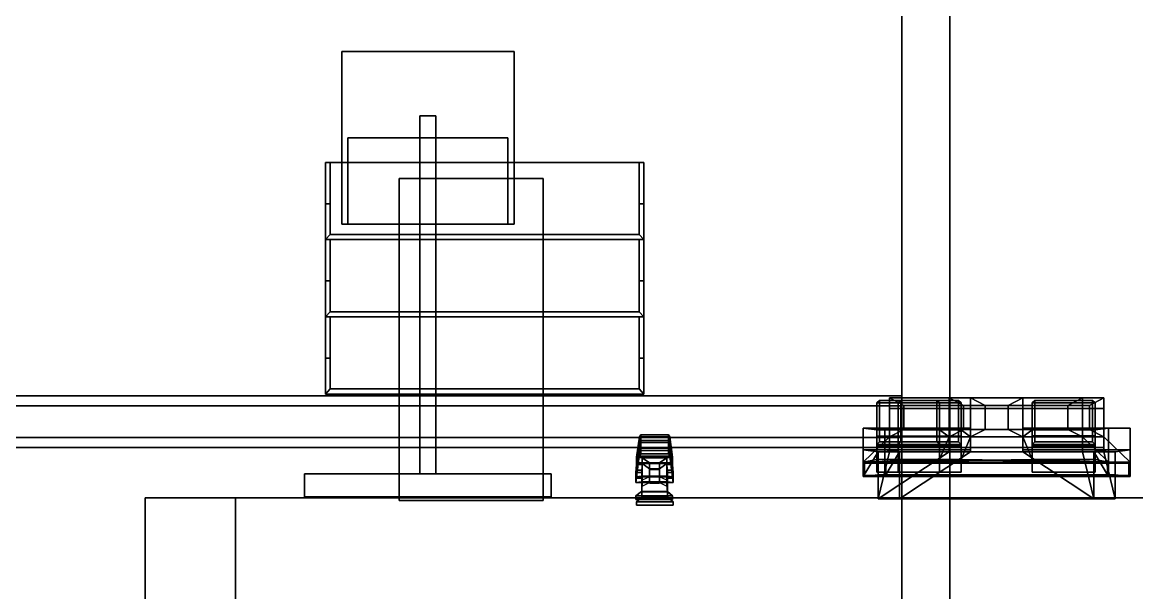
# Model space of a CAD drawing. Extents: x -252 to 252, y 0 to 101.
# Drawn here: x 132.99 to 171.6, y 34.5 to 54.25 of the extents above; entities that cross this region are included whole.
import ezdxf

# ---------------------------------------------------------------- set-up
doc = ezdxf.new("R2010")
doc.units = 0

msp = doc.modelspace()

# ---------------------------------------------------------------- linework, layer by layer
for points in [[(165.122574, 101.057129, 197.929321), (163.461472, 99.309204, 197.92926), (163.461472, -0.000244, 197.92926), (165.122574, -0.000244, 197.929321)], [(163.461472, 99.309204, 218.726791), (165.122574, 101.057129, 218.7267), (165.122574, -0.000244, 218.7267), (163.461472, -0.000244, 218.726791)], [(165.122574, 101.057129, 218.7267), (165.122574, 101.057129, 197.929321), (165.122574, -0.000244, 197.929321), (165.122574, -0.000244, 218.7267)], [(163.461472, -0.000244, 218.726791), (163.461472, -0.000244, 197.92926), (163.461472, 99.309204, 197.92926), (163.461472, 99.309204, 218.726791)], [(144.054718, 53.239479, -6.106033), (150.032074, 53.239479, -6.106033), (150.032074, 47.26207, -6.106033), (144.054718, 47.26207, -6.106033)], [(144.054718, 53.239479, -12.083817), (150.032074, 53.239479, -12.083817), (150.032074, 53.239479, -6.106033), (144.054718, 53.239479, -6.106033)], [(144.054718, 47.26207, -12.083817), (150.032074, 47.26207, -12.083817), (150.032074, 53.239479, -12.083817), (144.054718, 53.239479, -12.083817)], [(144.054718, 53.239479, -12.083817), (144.054718, 53.239479, -6.106033), (144.054718, 47.26207, -6.106033), (144.054718, 47.26207, -12.083817)], [(150.032074, 53.239479, 81.923721), (144.054718, 53.239479, 81.923721), (144.054718, 47.26207, 81.923721), (150.032074, 47.26207, 81.923721)], [(150.032074, 53.239479, 87.901505), (144.054718, 53.239479, 87.901505), (144.054718, 53.239479, 81.923721), (150.032074, 53.239479, 81.923721)], [(150.032074, 47.26207, 87.901505), (144.054718, 47.26207, 87.901505), (144.054718, 53.239479, 87.901505), (150.032074, 53.239479, 87.901505)], [(144.054718, 53.239479, 81.923721), (144.054718, 53.239479, 87.901505), (144.054718, 47.26207, 87.901505), (144.054718, 47.26207, 81.923721)], [(150.032074, 53.239479, -6.106033), (150.032074, 53.239479, -12.083817), (150.032074, 47.26207, -12.083817), (150.032074, 47.26207, -6.106033)], [(150.032074, 53.239479, 87.901505), (150.032074, 53.239479, 81.923721), (150.032074, 47.26207, 81.923721), (150.032074, 47.26207, 87.901505)], [(146.766846, 51.012882, -8.818253), (147.319946, 51.012882, -8.818253), (147.319946, 38.617825, -8.818253), (146.766846, 38.617825, -8.818253)], [(147.319946, 51.012882, -9.371597), (146.766846, 51.012882, -9.371597), (146.766846, 38.617825, -9.371597), (147.319946, 38.617825, -9.371597)], [(146.766846, 51.012882, -9.371597), (146.766846, 51.012882, -8.818253), (146.766846, 38.617825, -8.818253), (146.766846, 38.617825, -9.371597)], [(147.319946, 51.012882, 84.635941), (146.766846, 51.012882, 84.635941), (146.766846, 38.617825, 84.635941), (147.319946, 38.617825, 84.635941)], [(146.766846, 51.012882, 84.635941), (146.766846, 51.012882, 85.189285), (146.766846, 38.617825, 85.189285), (146.766846, 38.617825, 84.635941)], [(146.766846, 51.012882, 85.189285), (147.319946, 51.012882, 85.189285), (147.319946, 38.617825, 85.189285), (146.766846, 38.617825, 85.189285)], [(147.319946, 51.012882, -8.818253), (147.319946, 51.012882, -9.371597), (147.319946, 38.617825, -9.371597), (147.319946, 38.617825, -8.818253)], [(147.319946, 51.012882, 85.189285), (147.319946, 51.012882, 84.635941), (147.319946, 38.617825, 84.635941), (147.319946, 38.617825, 85.189285)], [(144.271805, 50.247696, -6.323257), (149.814987, 50.247696, -6.323257), (149.814987, 50.247696, -11.866592), (144.271805, 50.247696, -11.866592)], [(144.271805, 50.247696, -11.866592), (149.814987, 50.247696, -11.866592), (149.814987, 47.26207, -11.866592), (144.271805, 47.26207, -11.866592)], [(149.814987, 50.247696, -6.323257), (144.271805, 50.247696, -6.323257), (144.271805, 47.26207, -6.323257), (149.814987, 47.26207, -6.323257)], [(144.271805, 50.247696, -6.323257), (144.271805, 50.247696, -11.866592), (144.271805, 47.26207, -11.866592), (144.271805, 47.26207, -6.323257)], [(149.814987, 50.247696, 82.140945), (144.271805, 50.247696, 82.140945), (144.271805, 50.247696, 87.68428), (149.814987, 50.247696, 87.68428)], [(149.814987, 50.247696, 87.68428), (144.271805, 50.247696, 87.68428), (144.271805, 47.26207, 87.68428), (149.814987, 47.26207, 87.68428)], [(144.271805, 50.247696, 87.68428), (144.271805, 50.247696, 82.140945), (144.271805, 47.26207, 82.140945), (144.271805, 47.26207, 87.68428)], [(144.271805, 50.247696, 82.140945), (149.814987, 50.247696, 82.140945), (149.814987, 47.26207, 82.140945), (144.271805, 47.26207, 82.140945)], [(149.814987, 50.247696, -11.866592), (149.814987, 50.247696, -6.323257), (149.814987, 47.26207, -6.323257), (149.814987, 47.26207, -11.866592)], [(149.814987, 50.247696, 82.140945), (149.814987, 50.247696, 87.68428), (149.814987, 47.26207, 87.68428), (149.814987, 47.26207, 82.140945)], [(143.490936, 49.398834, 214.982864), (154.525192, 49.398834, 214.982864), (154.525192, 46.725288, 214.982864), (143.490936, 46.725288, 214.982864)], [(143.490936, 49.398834, 214.982864), (143.490936, 49.398834, 205.338684), (143.658539, 49.398834, 205.338684), (143.658539, 49.398834, 214.810745)], [(143.658539, 49.398834, 214.810745), (154.35759, 49.398834, 214.810745), (154.525192, 49.398834, 214.982864), (143.490936, 49.398834, 214.982864)], [(143.490936, 47.968433, 203.894348), (143.658539, 47.968433, 203.894348), (143.658539, 49.398834, 205.338684), (143.490936, 49.398834, 205.338684)], [(143.490936, 46.725288, 203.894348), (143.490936, 47.968433, 203.894348), (143.490936, 49.398834, 205.338684)], [(143.490936, 49.398834, 205.338684), (143.490936, 49.398834, 214.982864), (143.490936, 46.725288, 214.982864), (143.490936, 46.725288, 203.894348)], [(143.658539, 46.904957, 214.810745), (154.35759, 46.904957, 214.810745), (154.35759, 49.398834, 214.810745), (143.658539, 49.398834, 214.810745)], [(143.658539, 46.904957, 203.894348), (143.658539, 49.398834, 205.338684), (143.658539, 47.968433, 203.894348)], [(143.658539, 46.904957, 214.810745), (143.658539, 49.398834, 214.810745), (143.658539, 49.398834, 205.338684), (143.658539, 46.904957, 203.894348)], [(154.525192, 49.398834, 205.338684), (154.35759, 49.398834, 205.338684), (154.35759, 47.968433, 203.894348), (154.525192, 47.968433, 203.894348)], [(154.35759, 49.398834, 214.810745), (154.35759, 49.398834, 205.338684), (154.525192, 49.398834, 205.338684), (154.525192, 49.398834, 214.982864)], [(154.35759, 46.904957, 203.894348), (154.35759, 47.968433, 203.894348), (154.35759, 49.398834, 205.338684)], [(154.35759, 49.398834, 205.338684), (154.35759, 49.398834, 214.810745), (154.35759, 46.904957, 214.810745), (154.35759, 46.904957, 203.894348)], [(154.525192, 46.725288, 203.894348), (154.525192, 49.398834, 205.338684), (154.525192, 47.968433, 203.894348)], [(154.525192, 46.725288, 214.982864), (154.525192, 49.398834, 214.982864), (154.525192, 49.398834, 205.338684), (154.525192, 46.725288, 203.894348)], [(151.028854, 48.846569, 67.485947), (146.045776, 48.846569, 67.485947), (146.045776, 37.690731, 67.485947), (151.028854, 37.690731, 67.485947)], [(146.045776, 37.690731, 67.485947), (146.045776, 48.846569, 67.485947), (146.045776, 48.846569, 76.566727), (146.045776, 37.690731, 76.566727)], [(146.045776, 48.846569, 67.485947), (151.028854, 48.846569, 67.485947), (151.02887, 48.846569, 76.566727), (146.045776, 48.846569, 76.566727)], [(146.045776, 48.846569, 76.566727), (151.02887, 48.846569, 76.566727), (151.02887, 37.690731, 76.566727), (146.045776, 37.690731, 76.566727)], [(151.028854, 48.846569, 67.485947), (151.028854, 37.690731, 67.485947), (151.02887, 37.690731, 76.566727), (151.02887, 48.846569, 76.566727)], [(143.658539, 47.968433, 203.894348), (143.490936, 47.968433, 203.894348), (143.490936, 46.725288, 203.894348), (143.658539, 46.904957, 203.894348)], [(154.35759, 47.968433, 203.894348), (154.35759, 46.904957, 203.894348), (154.525192, 46.725288, 203.894348), (154.525192, 47.968433, 203.894348)], [(144.271805, 47.26207, -11.866592), (149.814987, 47.26207, -11.866592), (150.032074, 47.26207, -12.083817), (144.054718, 47.26207, -12.083817)], [(149.814987, 47.26207, -6.323257), (144.271805, 47.26207, -6.323257), (144.054718, 47.26207, -6.106033), (150.032074, 47.26207, -6.106033)], [(144.271805, 47.26207, -6.323257), (144.271805, 47.26207, -11.866592), (144.054718, 47.26207, -12.083817), (144.054718, 47.26207, -6.106033)], [(149.814987, 47.26207, 87.68428), (144.271805, 47.26207, 87.68428), (144.054718, 47.26207, 87.901505), (150.032074, 47.26207, 87.901505)], [(144.271805, 47.26207, 87.68428), (144.271805, 47.26207, 82.140945), (144.054718, 47.26207, 81.923721), (144.054718, 47.26207, 87.901505)], [(144.271805, 47.26207, 82.140945), (149.814987, 47.26207, 82.140945), (150.032074, 47.26207, 81.923721), (144.054718, 47.26207, 81.923721)], [(149.814987, 47.26207, -11.866592), (149.814987, 47.26207, -6.323257), (150.032074, 47.26207, -6.106033), (150.032074, 47.26207, -12.083817)], [(149.814987, 47.26207, 82.140945), (149.814987, 47.26207, 87.68428), (150.032074, 47.26207, 87.901505), (150.032074, 47.26207, 81.923721)], [(154.35759, 46.904957, 203.894348), (143.658539, 46.904957, 203.894348), (143.490936, 46.725288, 203.894348), (154.525192, 46.725288, 203.894348)], [(143.490936, 46.725288, 214.982864), (154.525192, 46.725288, 214.982864), (154.525192, 44.051735, 214.982864), (143.490936, 44.051735, 214.982864)], [(143.490936, 45.294884, 203.894348), (143.658539, 45.294884, 203.894348), (143.658539, 46.725288, 205.338684), (143.490936, 46.725288, 205.338684)], [(143.490936, 44.051735, 203.894348), (143.490936, 45.294884, 203.894348), (143.490936, 46.725288, 205.338684)], [(143.490936, 46.725288, 205.338684), (143.490936, 46.725288, 214.982864), (143.490936, 44.051735, 214.982864), (143.490936, 44.051735, 203.894348)], [(154.35759, 46.904957, 214.810745), (143.658539, 46.904957, 214.810745), (143.658539, 46.904957, 203.894348), (154.35759, 46.904957, 203.894348)], [(143.658539, 44.231407, 214.810745), (154.35759, 44.231407, 214.810745), (154.35759, 46.725288, 214.810745), (143.658539, 46.725288, 214.810745)], [(143.658539, 44.231407, 203.894348), (143.658539, 46.725288, 205.338684), (143.658539, 45.294884, 203.894348)], [(143.658539, 44.231407, 214.810745), (143.658539, 46.725288, 214.810745), (143.658539, 46.725288, 205.338684), (143.658539, 44.231407, 203.894348)], [(154.525192, 46.725288, 205.338684), (154.35759, 46.725288, 205.338684), (154.35759, 45.294884, 203.894348), (154.525192, 45.294884, 203.894348)], [(154.35759, 44.231407, 203.894348), (154.35759, 45.294884, 203.894348), (154.35759, 46.725288, 205.338684)], [(154.35759, 46.725288, 205.338684), (154.35759, 46.725288, 214.810745), (154.35759, 44.231407, 214.810745), (154.35759, 44.231407, 203.894348)], [(154.525192, 44.051735, 203.894348), (154.525192, 46.725288, 205.338684), (154.525192, 45.294884, 203.894348)], [(154.525192, 44.051735, 214.982864), (154.525192, 46.725288, 214.982864), (154.525192, 46.725288, 205.338684), (154.525192, 44.051735, 203.894348)], [(143.658539, 45.294884, 203.894348), (143.490936, 45.294884, 203.894348), (143.490936, 44.051735, 203.894348), (143.658539, 44.231407, 203.894348)], [(154.35759, 45.294884, 203.894348), (154.35759, 44.231407, 203.894348), (154.525192, 44.051735, 203.894348), (154.525192, 45.294884, 203.894348)], [(154.35759, 44.231407, 203.894348), (143.658539, 44.231407, 203.894348), (143.490936, 44.051735, 203.894348), (154.525192, 44.051735, 203.894348)], [(143.490936, 44.051735, 214.982864), (154.525192, 44.051735, 214.982864), (154.525192, 41.378185, 214.982864), (143.490936, 41.378185, 214.982864)], [(143.490936, 42.62133, 203.894348), (143.658539, 42.62133, 203.894348), (143.658539, 44.051735, 205.338684), (143.490936, 44.051735, 205.338684)], [(143.490936, 41.378185, 203.894348), (143.490936, 42.62133, 203.894348), (143.490936, 44.051735, 205.338684)], [(143.490936, 44.051735, 205.338684), (143.490936, 44.051735, 214.982864), (143.490936, 41.378185, 214.982864), (143.490936, 41.378185, 203.894348)], [(154.35759, 44.231407, 214.810745), (143.658539, 44.231407, 214.810745), (143.658539, 44.231407, 203.894348), (154.35759, 44.231407, 203.894348)], [(143.658539, 41.557858, 214.810745), (154.35759, 41.557858, 214.810745), (154.35759, 44.051735, 214.810745), (143.658539, 44.051735, 214.810745)], [(143.658539, 41.557858, 203.894348), (143.658539, 44.051735, 205.338684), (143.658539, 42.62133, 203.894348)], [(143.658539, 41.557858, 214.810745), (143.658539, 44.051735, 214.810745), (143.658539, 44.051735, 205.338684), (143.658539, 41.557858, 203.894348)], [(154.525192, 44.051735, 205.338684), (154.35759, 44.051735, 205.338684), (154.35759, 42.62133, 203.894348), (154.525192, 42.62133, 203.894348)], [(154.35759, 41.557858, 203.894348), (154.35759, 42.62133, 203.894348), (154.35759, 44.051735, 205.338684)], [(154.35759, 44.051735, 205.338684), (154.35759, 44.051735, 214.810745), (154.35759, 41.557858, 214.810745), (154.35759, 41.557858, 203.894348)], [(154.525192, 41.378185, 203.894348), (154.525192, 44.051735, 205.338684), (154.525192, 42.62133, 203.894348)], [(154.525192, 41.378185, 214.982864), (154.525192, 44.051735, 214.982864), (154.525192, 44.051735, 205.338684), (154.525192, 41.378185, 203.894348)], [(143.658539, 42.62133, 203.894348), (143.490936, 42.62133, 203.894348), (143.490936, 41.378185, 203.894348), (143.658539, 41.557858, 203.894348)], [(154.35759, 42.62133, 203.894348), (154.35759, 41.557858, 203.894348), (154.525192, 41.378185, 203.894348), (154.525192, 42.62133, 203.894348)], [(96.043617, 41.317383, 200.198975), (96.043602, 40.969849, 199.696564), (163.461472, 40.969849, 199.696655), (163.461472, 41.317383, 200.198944)], [(96.043617, 41.317383, 217.815475), (96.043617, 41.317383, 200.198975), (163.461472, 41.317383, 200.198944), (163.461472, 41.317383, 217.815399)], [(96.043617, 41.317383, 217.815475), (163.461472, 41.317383, 217.815399), (163.461472, 39.528076, 217.815399), (96.043617, 39.528076, 217.815475)], [(154.35759, 41.557858, 203.894348), (143.658539, 41.557858, 203.894348), (143.490936, 41.378185, 203.894348), (154.525192, 41.378185, 203.894348)], [(154.35759, 41.557858, 214.810745), (143.658539, 41.557858, 214.810745), (143.658539, 41.557858, 203.894348), (154.35759, 41.557858, 203.894348)], [(163.461472, 39.87561, 199.696655), (163.461472, 40.969849, 199.696655), (96.043602, 40.969849, 199.696564), (96.043602, 39.87561, 199.696564)], [(164.676697, 41.157482, 81.824051), (162.680542, 41.157482, 81.824051), (162.591385, 41.077869, 81.72625), (164.765869, 41.077869, 81.726257)], [(162.680542, 41.157482, 81.824051), (162.680542, 39.727852, 90.418663), (162.591385, 39.630058, 90.487518), (162.591385, 41.077869, 81.72625)], [(164.765869, 41.077869, 81.726257), (162.591385, 41.077869, 81.72625), (162.591385, 39.931793, 81.583908), (164.765869, 39.931793, 81.583916)], [(162.591385, 41.077869, 81.72625), (162.591385, 39.630058, 90.487518), (162.591385, 39.01939, 90.487518), (162.591385, 39.931793, 81.583908)], [(164.676697, 41.157482, 81.824051), (164.676697, 39.727852, 90.418663), (162.680542, 39.727852, 90.418663), (162.680542, 41.157482, 81.824051)], [(163.027237, 39.531193, -14.990067), (163.027237, 39.897346, -15.173553), (163.027237, 41.246307, -12.902435), (163.027237, 40.875458, -12.69278)], [(163.532928, 40.988064, -13.337212), (167.145279, 40.988064, -13.337212), (167.65097, 41.246307, -12.902435), (163.027237, 41.246307, -12.902435)], [(163.027237, 41.246307, -12.902435), (167.65097, 41.246307, -12.902435), (167.65097, 40.875458, -12.69278), (163.027237, 40.875458, -12.69278)], [(163.532928, 40.15559, -14.738762), (163.532928, 40.988064, -13.337212), (163.027237, 41.246307, -12.902435), (163.027237, 39.897346, -15.173553)], [(165.420059, 41.157482, -199.98082), (163.423904, 41.157482, -199.98082), (163.334747, 41.077869, -200.078629), (165.509232, 41.077869, -200.078629)], [(163.423904, 41.157482, -199.98082), (163.423904, 39.727852, -191.386215), (163.334747, 39.630058, -191.317368), (163.334747, 41.077869, -200.078629)], [(165.509232, 41.077869, -200.078629), (163.334747, 41.077869, -200.078629), (163.334747, 39.931793, -200.220963), (165.509232, 39.931793, -200.220963)], [(163.334747, 41.077869, -200.078629), (163.334747, 39.630058, -191.317368), (163.334747, 39.01939, -191.317368), (163.334747, 39.931793, -200.220963)], [(165.420059, 41.157482, -199.98082), (165.420059, 39.727852, -191.386215), (163.423904, 39.727852, -191.386215), (163.423904, 41.157482, -199.98082)], [(163.532928, 40.15559, -14.738762), (167.145279, 40.15559, -14.738762), (167.145279, 40.988064, -13.337212), (163.532928, 40.988064, -13.337212)], [(164.676697, 39.727852, 90.418663), (164.676697, 41.157482, 81.824051), (164.765869, 41.077869, 81.726257), (164.765869, 39.630058, 90.487526)], [(164.765869, 39.630058, 90.487526), (164.765869, 41.077869, 81.726257), (164.765869, 39.931793, 81.583916), (164.765869, 39.01939, 90.487526)], [(165.094955, 41.246307, 81.434235), (165.094955, 39.897346, 83.705353), (165.094955, 39.531193, 83.521866), (165.094955, 40.875458, 81.224579)], [(169.212997, 40.988064, 81.869011), (165.600647, 40.988064, 81.869011), (165.094955, 41.246307, 81.434235), (169.718689, 41.246307, 81.434235)], [(169.718689, 41.246307, 81.434235), (165.094955, 41.246307, 81.434235), (165.094955, 40.875458, 81.224579), (169.718689, 40.875458, 81.224579)], [(165.600647, 40.988064, 81.869011), (165.600647, 40.15559, 83.270561), (165.094955, 39.897346, 83.705353), (165.094955, 41.246307, 81.434235)], [(165.420059, 39.727852, -191.386215), (165.420059, 41.157482, -199.98082), (165.509232, 41.077869, -200.078629), (165.509232, 39.630058, -191.317337)], [(165.509232, 39.630058, -191.317337), (165.509232, 41.077869, -200.078629), (165.509232, 39.931793, -200.220963), (165.509232, 39.01939, -191.317337)], [(169.212982, 40.15559, 83.270561), (165.600647, 40.15559, 83.270561), (165.600647, 40.988064, 81.869011), (169.212997, 40.988064, 81.869011)], [(165.838318, 41.246307, -200.370651), (165.838318, 39.897346, -198.099533), (165.838318, 39.531193, -198.283005), (165.838318, 40.875458, -200.580307)], [(169.95636, 40.988064, -199.935867), (166.344009, 40.988064, -199.935867), (165.838318, 41.246307, -200.370651), (170.462051, 41.246307, -200.370651)], [(170.462051, 41.246307, -200.370651), (165.838318, 41.246307, -200.370651), (165.838318, 40.875458, -200.580307), (170.462051, 40.875458, -200.580307)], [(166.344009, 40.988064, -199.935867), (166.344009, 40.15559, -198.534317), (165.838318, 39.897346, -198.099533), (165.838318, 41.246307, -200.370651)], [(169.956345, 40.15559, -198.534317), (166.344009, 40.15559, -198.534317), (166.344009, 40.988064, -199.935867), (169.95636, 40.988064, -199.935867)], [(167.145279, 40.988064, -13.337212), (167.145279, 40.15559, -14.738762), (167.65097, 39.897346, -15.173553), (167.65097, 41.246307, -12.902435)], [(167.65097, 41.246307, -12.902435), (167.65097, 39.897346, -15.173553), (167.65097, 39.531193, -14.990067), (167.65097, 40.875458, -12.69278)], [(168.069229, 41.157482, -13.292252), (170.065369, 41.157482, -13.292252), (170.154541, 41.077869, -13.19445), (167.980057, 41.077869, -13.194458)], [(168.069229, 39.727852, -21.886864), (168.069229, 41.157482, -13.292252), (167.980057, 41.077869, -13.194458), (167.980057, 39.630058, -21.955727)], [(167.980057, 39.630058, -21.955727), (167.980057, 41.077869, -13.194458), (167.980057, 39.931793, -13.052116), (167.980057, 39.01939, -21.955727)], [(167.980057, 41.077869, -13.194458), (170.154541, 41.077869, -13.19445), (170.154541, 39.931793, -13.052109), (167.980057, 39.931793, -13.052116)], [(168.069229, 41.157482, -13.292252), (168.069229, 39.727852, -21.886864), (170.065384, 39.727852, -21.886864), (170.065369, 41.157482, -13.292252)], [(169.212982, 40.15559, 83.270561), (169.212997, 40.988064, 81.869011), (169.718689, 41.246307, 81.434235), (169.718689, 39.897346, 83.705353)], [(169.718689, 39.531193, 83.521866), (169.718689, 39.897346, 83.705353), (169.718689, 41.246307, 81.434235), (169.718689, 40.875458, 81.224579)], [(169.956345, 40.15559, -198.534317), (169.95636, 40.988064, -199.935867), (170.462051, 41.246307, -200.370651), (170.462051, 39.897346, -198.099533)], [(170.065369, 41.157482, -13.292252), (170.065384, 39.727852, -21.886864), (170.154541, 39.630058, -21.955719), (170.154541, 41.077869, -13.19445)], [(170.154541, 41.077869, -13.19445), (170.154541, 39.630058, -21.955719), (170.154541, 39.01939, -21.955719), (170.154541, 39.931793, -13.052109)], [(170.462051, 39.531193, -198.283005), (170.462051, 39.897346, -198.099533), (170.462051, 41.246307, -200.370651), (170.462051, 40.875458, -200.580307)], [(167.65097, 40.875458, -12.69278), (167.65097, 39.531193, -14.990067), (163.027237, 39.531193, -14.990067), (163.027237, 40.875458, -12.69278)], [(165.094955, 40.875458, 81.224579), (165.094955, 39.531193, 83.521866), (169.718689, 39.531193, 83.521866), (169.718689, 40.875458, 81.224579)], [(165.838318, 40.875458, -200.580307), (165.838318, 39.531193, -198.283005), (170.462051, 39.531193, -198.283005), (170.462051, 40.875458, -200.580307)], [(162.122467, 40.202393, -12.54969), (162.122467, 39.447598, -12.54969), (162.122467, 38.524258, -22.671654), (162.122467, 39.025616, -22.671654)], [(162.122467, 40.202393, -12.54969), (163.027237, 40.202393, -12.549698), (163.027237, 39.447598, -12.549698), (162.122467, 39.447598, -12.54969)], [(162.122467, 39.025616, -22.671654), (163.027237, 39.897346, -15.173553), (163.027237, 40.202393, -12.549698), (162.122467, 40.202393, -12.54969)], [(162.122467, 40.202393, 81.081497), (162.122467, 39.025616, 91.203453), (162.122467, 38.524258, 91.203453), (162.122467, 39.447598, 81.081497)], [(162.122467, 39.447598, 81.081497), (165.094955, 39.447598, 81.081497), (165.094955, 40.202393, 81.081497), (162.122467, 40.202393, 81.081497)], [(165.094955, 40.202393, 81.081497), (164.765869, 40.143982, 81.583916), (162.591385, 40.143982, 81.583908), (162.122467, 40.202393, 81.081497)], [(162.591385, 39.108849, 90.487518), (162.122467, 39.025616, 91.203453), (162.122467, 40.202393, 81.081497), (162.591385, 40.143982, 81.583908)], [(162.865829, 40.202393, -200.723373), (162.865829, 39.025616, -190.601425), (162.865829, 38.524258, -190.601425), (162.865829, 39.447598, -200.723373)], [(162.865829, 39.447598, -200.723373), (165.838318, 39.447598, -200.723373), (165.838318, 40.202393, -200.723373), (162.865829, 40.202393, -200.723373)], [(165.838318, 40.202393, -200.723373), (165.509232, 40.143982, -200.220963), (163.334747, 40.143982, -200.220963), (162.865829, 40.202393, -200.723373)], [(163.334747, 39.108849, -191.317368), (162.865829, 39.025616, -190.601425), (162.865829, 40.202393, -200.723373), (163.334747, 40.143982, -200.220963)], [(163.027237, 39.384384, -13.241783), (163.027237, 39.447598, -12.549698), (163.027237, 40.202393, -12.549698)], [(163.027237, 39.897346, -15.173553), (163.027237, 39.531193, -14.990067), (163.027237, 39.384384, -13.241783), (163.027237, 40.202393, -12.549698)], [(167.145279, 40.15559, -14.738762), (163.532928, 40.15559, -14.738762), (163.027237, 39.897346, -15.173553), (167.65097, 39.897346, -15.173553)], [(165.094955, 39.897346, 83.705353), (164.765869, 40.143982, 81.583916), (165.094955, 40.202393, 81.081497)], [(165.094955, 39.384384, 81.773582), (165.094955, 40.202393, 81.081497), (165.094955, 39.447598, 81.081497)], [(165.094955, 39.384384, 81.773582), (165.094955, 39.531193, 83.521866), (165.094955, 39.897346, 83.705353), (165.094955, 40.202393, 81.081497)], [(165.600647, 40.15559, 83.270561), (169.212982, 40.15559, 83.270561), (169.718689, 39.897346, 83.705353), (165.094955, 39.897346, 83.705353)], [(165.838318, 39.897346, -198.099533), (165.509232, 40.143982, -200.220963), (165.838318, 40.202393, -200.723373)], [(165.838318, 39.384384, -200.031296), (165.838318, 40.202393, -200.723373), (165.838318, 39.447598, -200.723373)], [(165.838318, 39.384384, -200.031296), (165.838318, 39.531193, -198.283005), (165.838318, 39.897346, -198.099533), (165.838318, 40.202393, -200.723373)], [(166.344009, 40.15559, -198.534317), (169.956345, 40.15559, -198.534317), (170.462051, 39.897346, -198.099533), (165.838318, 39.897346, -198.099533)], [(170.623459, 39.447598, -12.549698), (167.65097, 39.447598, -12.549698), (167.65097, 40.202393, -12.549698), (170.623459, 40.202393, -12.549698)], [(167.65097, 39.897346, -15.173553), (167.980057, 40.143982, -13.052116), (167.65097, 40.202393, -12.549698)], [(167.65097, 40.202393, -12.549698), (167.980057, 40.143982, -13.052116), (170.154541, 40.143982, -13.052109), (170.623459, 40.202393, -12.549698)], [(167.65097, 39.384384, -13.241783), (167.65097, 40.202393, -12.549698), (167.65097, 39.447598, -12.549698)], [(167.65097, 39.384384, -13.241783), (167.65097, 39.531193, -14.990067), (167.65097, 39.897346, -15.173553), (167.65097, 40.202393, -12.549698)], [(170.623459, 40.202393, 81.08149), (169.718689, 40.202393, 81.081497), (169.718689, 39.447598, 81.081497), (170.623459, 39.447598, 81.08149)], [(170.623444, 39.025616, 91.203453), (169.718689, 39.897346, 83.705353), (169.718689, 40.202393, 81.081497), (170.623459, 40.202393, 81.08149)], [(169.718689, 39.384384, 81.773582), (169.718689, 39.447598, 81.081497), (169.718689, 40.202393, 81.081497)], [(169.718689, 39.897346, 83.705353), (169.718689, 39.531193, 83.521866), (169.718689, 39.384384, 81.773582), (169.718689, 40.202393, 81.081497)], [(170.154541, 39.108849, -21.955719), (170.623444, 39.025616, -22.671654), (170.623459, 40.202393, -12.549698), (170.154541, 40.143982, -13.052109)], [(171.366821, 40.202393, -200.723373), (170.462051, 40.202393, -200.723373), (170.462051, 39.447598, -200.723373), (171.366821, 39.447598, -200.723373)], [(171.366806, 39.025616, -190.601425), (170.462051, 39.897346, -198.099533), (170.462051, 40.202393, -200.723373), (171.366821, 40.202393, -200.723373)], [(170.462051, 39.384384, -200.031296), (170.462051, 39.447598, -200.723373), (170.462051, 40.202393, -200.723373)], [(170.462051, 39.897346, -198.099533), (170.462051, 39.531193, -198.283005), (170.462051, 39.384384, -200.031296), (170.462051, 40.202393, -200.723373)], [(170.623459, 40.202393, -12.549698), (170.623444, 39.025616, -22.671654), (170.623444, 38.524258, -22.671654), (170.623459, 39.447598, -12.549698)], [(170.623459, 40.202393, 81.08149), (170.623459, 39.447598, 81.08149), (170.623444, 38.524258, 91.203453), (170.623444, 39.025616, 91.203453)], [(171.366821, 40.202393, -200.723373), (171.366821, 39.447598, -200.723373), (171.366806, 38.524258, -190.601425), (171.366806, 39.025616, -190.601425)], [(96.043602, 39.87561, 199.696564), (96.043617, 39.528076, 200.198975), (163.461472, 39.528076, 200.198944), (163.461472, 39.87561, 199.696655)], [(154.365753, 39.899265, 89.082954), (154.270752, 38.94416, 86.433952), (154.249115, 38.667763, 85.149948), (154.365494, 39.424355, 83.562065)], [(154.270752, 39.198696, 89.405769), (154.365753, 39.899265, 89.082954), (155.425247, 39.899265, 89.082954), (155.520248, 39.198696, 89.405762)], [(154.270752, 38.94416, 86.433952), (154.365753, 39.899265, 89.082954), (154.270752, 39.198696, 89.405769)], [(154.413773, 39.508209, 83.624512), (154.413773, 39.968685, 89.000771), (154.365753, 39.899265, 89.082954), (154.365494, 39.424355, 83.562065)], [(154.365494, 39.224358, -14.565056), (154.365753, 39.699268, -20.085945), (154.413773, 39.768688, -20.003761), (154.413773, 39.308212, -14.627502)], [(155.425247, 39.899265, 89.082954), (154.365753, 39.899265, 89.082954), (154.413773, 39.968685, 89.000771), (155.377228, 39.968685, 89.000771)], [(154.365753, 39.699268, -20.085945), (155.425247, 39.699268, -20.085945), (155.377228, 39.768688, -20.003761), (154.413773, 39.768688, -20.003761)], [(155.377228, 39.968685, 89.000771), (154.413773, 39.968685, 89.000771), (154.413773, 39.508209, 83.624512), (155.377228, 39.508209, 83.624512)], [(154.413773, 39.768688, -20.003761), (155.377228, 39.768688, -20.003761), (155.377228, 39.308212, -14.627502), (154.413773, 39.308212, -14.627502)], [(155.425507, 39.424355, 83.562065), (155.425247, 39.899265, 89.082954), (155.377228, 39.968685, 89.000771), (155.377228, 39.508209, 83.624512)], [(155.377228, 39.308212, -14.627502), (155.377228, 39.768688, -20.003761), (155.425247, 39.699268, -20.085945), (155.425507, 39.224358, -14.565056)], [(155.425507, 39.424355, 83.562065), (155.541885, 38.667763, 85.14994), (155.520248, 38.94416, 86.43396), (155.425247, 39.899265, 89.082954)], [(155.425247, 39.899265, 89.082954), (155.520248, 38.94416, 86.43396), (155.520248, 39.198696, 89.405762)], [(163.027237, 39.897346, -15.173553), (162.122467, 39.025616, -22.671654), (167.980057, 39.108849, -21.955727), (167.65097, 39.897346, -15.173553)], [(162.591385, 40.143982, 81.583908), (162.591385, 39.586609, 81.583908), (162.591385, 38.674206, 90.487518), (162.591385, 39.108849, 90.487518)], [(164.765869, 40.143982, 81.583916), (164.765869, 39.586609, 81.583916), (162.591385, 39.586609, 81.583908), (162.591385, 40.143982, 81.583908)], [(163.334747, 40.143982, -200.220963), (163.334747, 39.586609, -200.220963), (163.334747, 38.674206, -191.317368), (163.334747, 39.108849, -191.317368)], [(165.509232, 40.143982, -200.220963), (165.509232, 39.586609, -200.220963), (163.334747, 39.586609, -200.220963), (163.334747, 40.143982, -200.220963)], [(164.765869, 39.108849, 90.487526), (164.765869, 38.674206, 90.487526), (164.765869, 39.586609, 81.583916), (164.765869, 40.143982, 81.583916)], [(164.765869, 40.143982, 81.583916), (165.094955, 39.897346, 83.705353), (164.765869, 39.108849, 90.487526)], [(169.718689, 39.897346, 83.705353), (170.623444, 39.025616, 91.203453), (164.765869, 39.108849, 90.487526), (165.094955, 39.897346, 83.705353)], [(165.509232, 39.108849, -191.317337), (165.509232, 38.674206, -191.317337), (165.509232, 39.586609, -200.220963), (165.509232, 40.143982, -200.220963)], [(165.509232, 40.143982, -200.220963), (165.838318, 39.897346, -198.099533), (165.509232, 39.108849, -191.317337)], [(170.462051, 39.897346, -198.099533), (171.366806, 39.025616, -190.601425), (165.509232, 39.108849, -191.317337), (165.838318, 39.897346, -198.099533)], [(167.980057, 40.143982, -13.052116), (167.65097, 39.897346, -15.173553), (167.980057, 39.108849, -21.955727)], [(167.980057, 39.108849, -21.955727), (167.980057, 38.674206, -21.955727), (167.980057, 39.586609, -13.052116), (167.980057, 40.143982, -13.052116)], [(167.980057, 40.143982, -13.052116), (167.980057, 39.586609, -13.052116), (170.154541, 39.586609, -13.052109), (170.154541, 40.143982, -13.052109)], [(170.154541, 40.143982, -13.052109), (170.154541, 39.586609, -13.052109), (170.154541, 38.674206, -21.955719), (170.154541, 39.108849, -21.955719)], [(163.461472, 39.528076, 217.815399), (163.461472, 39.528076, 200.198944), (96.043617, 39.528076, 200.198975), (96.043617, 39.528076, 217.815475)], [(154.365494, 39.224358, -14.565056), (154.249115, 38.467766, -16.152931), (154.270752, 38.744164, -17.436951), (154.365753, 39.699268, -20.085945)], [(155.425507, 39.424355, 83.562065), (154.365494, 39.424355, 83.562065), (154.249115, 38.515625, 83.373657), (155.541885, 38.515625, 83.373657)], [(154.365494, 39.424355, 83.562065), (154.249115, 38.667763, 85.149948), (154.249115, 38.515625, 83.373657)], [(155.520248, 38.998699, -20.40876), (155.425247, 39.699268, -20.085945), (154.365753, 39.699268, -20.085945), (154.270752, 38.998699, -20.408752)], [(154.365753, 39.699268, -20.085945), (154.270752, 38.744164, -17.436951), (154.270752, 38.998699, -20.408752)], [(154.365494, 39.424355, 83.562065), (155.425507, 39.424355, 83.562065), (155.377228, 39.508209, 83.624512), (154.413773, 39.508209, 83.624512)], [(155.520248, 38.744164, -17.436943), (155.425247, 39.699268, -20.085945), (155.520248, 38.998699, -20.40876)], [(155.425247, 39.699268, -20.085945), (155.520248, 38.744164, -17.436943), (155.541885, 38.467766, -16.152939), (155.425507, 39.224358, -14.565056)], [(155.541885, 38.667763, 85.14994), (155.425507, 39.424355, 83.562065), (155.541885, 38.515625, 83.373657)], [(162.635193, 39.384384, -13.241783), (162.635193, 38.587799, -21.979568), (162.122467, 38.524258, -22.671654), (162.122467, 39.447598, -12.54969)], [(162.122467, 39.447598, -12.54969), (163.027237, 39.447598, -12.549698), (163.027237, 39.384384, -13.241783), (162.635193, 39.384384, -13.241783)], [(162.635193, 39.384384, 81.773582), (162.122467, 39.447598, 81.081497), (162.122467, 38.524258, 91.203453)], [(162.635193, 39.384384, 81.773582), (165.094955, 39.384384, 81.773582), (165.094955, 39.447598, 81.081497), (162.122467, 39.447598, 81.081497)], [(162.122467, 38.524258, 91.203453), (162.635193, 38.587799, 90.511368), (162.635193, 39.384384, 81.773582)], [(162.680542, 39.727852, 90.418663), (164.676697, 39.727852, 90.418663), (164.765869, 39.630058, 90.487526), (162.591385, 39.630058, 90.487518)], [(162.591385, 39.630058, 90.487518), (164.765869, 39.630058, 90.487526), (164.765869, 39.01939, 90.487526), (162.591385, 39.01939, 90.487518)], [(164.765869, 39.586609, 81.583916), (164.765869, 38.674206, 90.487526), (162.591385, 38.674206, 90.487518), (162.591385, 39.586609, 81.583908)], [(162.635193, 37.746552, -13.241783), (162.635193, 37.746552, -21.979568), (162.635193, 38.587799, -21.979568), (162.635193, 39.384384, -13.241783)], [(167.65097, 39.384384, -13.241783), (170.110733, 37.746552, -13.241783), (162.635193, 37.746552, -13.241783), (163.027237, 39.384384, -13.241783)], [(163.027237, 39.384384, -13.241783), (162.635193, 37.746552, -13.241783), (162.635193, 39.384384, -13.241783)], [(162.635193, 37.746552, 90.511368), (162.635193, 37.746552, 81.773582), (162.635193, 39.384384, 81.773582), (162.635193, 38.587799, 90.511368)], [(165.094955, 39.384384, 81.773582), (162.635193, 37.746552, 81.773582), (170.110733, 37.746552, 81.773582), (169.718689, 39.384384, 81.773582)], [(162.635193, 37.746552, 81.773582), (165.094955, 39.384384, 81.773582), (162.635193, 39.384384, 81.773582)], [(163.378555, 39.384384, -200.031296), (162.865829, 39.447598, -200.723373), (162.865829, 38.524258, -190.601425)], [(163.378555, 39.384384, -200.031296), (165.838318, 39.384384, -200.031296), (165.838318, 39.447598, -200.723373), (162.865829, 39.447598, -200.723373)], [(162.865829, 38.524258, -190.601425), (163.378555, 38.587799, -191.293503), (163.378555, 39.384384, -200.031296)], [(167.65097, 39.531193, -14.990067), (167.65097, 39.384384, -13.241783), (163.027237, 39.384384, -13.241783), (163.027237, 39.531193, -14.990067)], [(163.423904, 39.727852, -191.386215), (165.420059, 39.727852, -191.386215), (165.509232, 39.630058, -191.317337), (163.334747, 39.630058, -191.317368)], [(163.334747, 39.630058, -191.317368), (165.509232, 39.630058, -191.317337), (165.509232, 39.01939, -191.317337), (163.334747, 39.01939, -191.317368)], [(165.509232, 39.586609, -200.220963), (165.509232, 38.674206, -191.317337), (163.334747, 38.674206, -191.317368), (163.334747, 39.586609, -200.220963)], [(163.378555, 37.746552, -191.293503), (163.378555, 37.746552, -200.031296), (163.378555, 39.384384, -200.031296), (163.378555, 38.587799, -191.293503)], [(165.838318, 39.384384, -200.031296), (163.378555, 37.746552, -200.031296), (170.854095, 37.746552, -200.031296), (170.462051, 39.384384, -200.031296)], [(163.378555, 37.746552, -200.031296), (165.838318, 39.384384, -200.031296), (163.378555, 39.384384, -200.031296)], [(165.094955, 39.531193, 83.521866), (165.094955, 39.384384, 81.773582), (169.718689, 39.384384, 81.773582), (169.718689, 39.531193, 83.521866)], [(165.838318, 39.531193, -198.283005), (165.838318, 39.384384, -200.031296), (170.462051, 39.384384, -200.031296), (170.462051, 39.531193, -198.283005)], [(170.110733, 39.384384, -13.241783), (167.65097, 39.384384, -13.241783), (167.65097, 39.447598, -12.549698), (170.623459, 39.447598, -12.549698)], [(170.110733, 37.746552, -13.241783), (167.65097, 39.384384, -13.241783), (170.110733, 39.384384, -13.241783)], [(170.065384, 39.727852, -21.886864), (168.069229, 39.727852, -21.886864), (167.980057, 39.630058, -21.955727), (170.154541, 39.630058, -21.955719)], [(170.154541, 39.630058, -21.955719), (167.980057, 39.630058, -21.955727), (167.980057, 39.01939, -21.955727), (170.154541, 39.01939, -21.955719)], [(167.980057, 39.586609, -13.052116), (167.980057, 38.674206, -21.955727), (170.154541, 38.674206, -21.955719), (170.154541, 39.586609, -13.052109)], [(170.623459, 39.447598, 81.08149), (169.718689, 39.447598, 81.081497), (169.718689, 39.384384, 81.773582), (170.110733, 39.384384, 81.773582)], [(169.718689, 39.384384, 81.773582), (170.110733, 37.746552, 81.773582), (170.110733, 39.384384, 81.773582)], [(170.110733, 39.384384, -13.241783), (170.623459, 39.447598, -12.549698), (170.623444, 38.524258, -22.671654)], [(170.110733, 39.384384, 81.773582), (170.110733, 38.587799, 90.511368), (170.623444, 38.524258, 91.203453), (170.623459, 39.447598, 81.08149)], [(170.110733, 37.746552, -21.979568), (170.110733, 37.746552, -13.241783), (170.110733, 39.384384, -13.241783), (170.110733, 38.587799, -21.979568)], [(170.623444, 38.524258, -22.671654), (170.110733, 38.587799, -21.979568), (170.110733, 39.384384, -13.241783)], [(170.110733, 37.746552, 81.773582), (170.110733, 37.746552, 90.511368), (170.110733, 38.587799, 90.511368), (170.110733, 39.384384, 81.773582)], [(171.366821, 39.447598, -200.723373), (170.462051, 39.447598, -200.723373), (170.462051, 39.384384, -200.031296), (170.854095, 39.384384, -200.031296)], [(170.462051, 39.384384, -200.031296), (170.854095, 37.746552, -200.031296), (170.854095, 39.384384, -200.031296)], [(170.854095, 39.384384, -200.031296), (170.854095, 38.587799, -191.293503), (171.366806, 38.524258, -190.601425), (171.366821, 39.447598, -200.723373)], [(170.854095, 37.746552, -200.031296), (170.854095, 37.746552, -191.293503), (170.854095, 38.587799, -191.293503), (170.854095, 39.384384, -200.031296)], [(154.249115, 38.467766, -16.152931), (154.365494, 39.224358, -14.565056), (154.249115, 38.315628, -14.376648)], [(154.365494, 39.224358, -14.565056), (155.425507, 39.224358, -14.565056), (155.541885, 38.315628, -14.376648), (154.249115, 38.315628, -14.376648)], [(154.270752, 38.94416, 86.433952), (154.270752, 39.198696, 89.405769), (154.468277, 39.171551, 89.088837), (154.468277, 38.939693, 86.413208)], [(155.322723, 39.171551, 89.088837), (154.468277, 39.171551, 89.088837), (154.270752, 39.198696, 89.405769), (155.520248, 39.198696, 89.405762)], [(154.468277, 38.739697, -17.416199), (154.468277, 38.971554, -20.091827), (154.270752, 38.998699, -20.408752), (154.270752, 38.744164, -17.436951)], [(154.468277, 38.971554, -20.091827), (155.322723, 38.971554, -20.091827), (155.520248, 38.998699, -20.40876), (154.270752, 38.998699, -20.408752)], [(155.425507, 39.224358, -14.565056), (154.365494, 39.224358, -14.565056), (154.413773, 39.308212, -14.627502), (155.377228, 39.308212, -14.627502)], [(154.468277, 38.939693, 86.413208), (154.468277, 39.171551, 89.088837), (154.468277, 38.393707, 89.162979), (154.449097, 38.00634, 84.640335)], [(155.068161, 38.994865, 89.105278), (154.722824, 38.994865, 89.105278), (154.468277, 39.171551, 89.088837), (155.322723, 39.171551, 89.088837)], [(154.722824, 38.994865, 89.105278), (154.722839, 38.519215, 89.151024), (154.468277, 38.393707, 89.162979), (154.468277, 39.171551, 89.088837)], [(155.068161, 38.97319, 88.86821), (154.722824, 38.97319, 88.86821), (154.722824, 38.994865, 89.105278), (155.068161, 38.994865, 89.105278)], [(154.722824, 38.97319, 88.86821), (154.722824, 38.49754, 88.913956), (154.722839, 38.519215, 89.151024), (154.722824, 38.994865, 89.105278)], [(155.068176, 38.519215, 89.151024), (155.068161, 38.994865, 89.105278), (155.322723, 39.171551, 89.088837), (155.322723, 38.393707, 89.162979)], [(155.068161, 38.49754, 88.913956), (155.068161, 38.97319, 88.86821), (155.068161, 38.994865, 89.105278), (155.068176, 38.519215, 89.151024)], [(155.322723, 38.939693, 86.413208), (155.322723, 39.171551, 89.088837), (155.520248, 39.198696, 89.405762), (155.520248, 38.94416, 86.43396)], [(155.341904, 38.00634, 84.640335), (155.322723, 38.393707, 89.162979), (155.322723, 39.171551, 89.088837), (155.322723, 38.939693, 86.413208)], [(155.520248, 38.744164, -17.436943), (155.520248, 38.998699, -20.40876), (155.322723, 38.971554, -20.091827), (155.322723, 38.739697, -17.416199)], [(155.425507, 39.224358, -14.565056), (155.541885, 38.467766, -16.152939), (155.541885, 38.315628, -14.376648)], [(170.623444, 39.025616, -22.671654), (167.980057, 39.108849, -21.955727), (162.122467, 39.025616, -22.671654)], [(162.122467, 39.025616, 91.203453), (164.765869, 39.108849, 90.487526), (170.623444, 39.025616, 91.203453)], [(164.765869, 39.108849, 90.487526), (162.122467, 39.025616, 91.203453), (162.591385, 39.108849, 90.487518)], [(162.122467, 39.025616, -22.671654), (162.122467, 38.524258, -22.671654), (162.161972, 38.563763, -22.790176), (162.161972, 38.986107, -22.790176)], [(162.122467, 39.025616, -22.671654), (162.161972, 38.986107, -22.790176), (170.583954, 38.986107, -22.790176), (170.623444, 39.025616, -22.671654)], [(162.122467, 38.524258, 91.203453), (162.122467, 39.025616, 91.203453), (162.161972, 38.986107, 91.321976), (162.161972, 38.563763, 91.321976)], [(170.623444, 39.025616, 91.203453), (170.583954, 38.986107, 91.321976), (162.161972, 38.986107, 91.321976), (162.122467, 39.025616, 91.203453)], [(162.591385, 39.108849, 90.487518), (162.591385, 38.674206, 90.487518), (164.765869, 38.674206, 90.487526), (164.765869, 39.108849, 90.487526)], [(162.865829, 39.025616, -190.601425), (165.509232, 39.108849, -191.317337), (171.366806, 39.025616, -190.601425)], [(165.509232, 39.108849, -191.317337), (162.865829, 39.025616, -190.601425), (163.334747, 39.108849, -191.317368)], [(162.865829, 38.524258, -190.601425), (162.865829, 39.025616, -190.601425), (162.905334, 38.986107, -190.482895), (162.905334, 38.563763, -190.482895)], [(171.366806, 39.025616, -190.601425), (171.327301, 38.986107, -190.482895), (162.905334, 38.986107, -190.482895), (162.865829, 39.025616, -190.601425)], [(163.334747, 39.108849, -191.317368), (163.334747, 38.674206, -191.317368), (165.509232, 38.674206, -191.317337), (165.509232, 39.108849, -191.317337)], [(170.154541, 39.108849, -21.955719), (170.154541, 38.674206, -21.955719), (167.980057, 38.674206, -21.955727), (167.980057, 39.108849, -21.955727)], [(167.980057, 39.108849, -21.955727), (170.623444, 39.025616, -22.671654), (170.154541, 39.108849, -21.955719)], [(170.623444, 38.524258, -22.671654), (170.623444, 39.025616, -22.671654), (170.583954, 38.986107, -22.790176), (170.583954, 38.563763, -22.790176)], [(170.623444, 39.025616, 91.203453), (170.623444, 38.524258, 91.203453), (170.583954, 38.563763, 91.321976), (170.583954, 38.986107, 91.321976)], [(171.366806, 39.025616, -190.601425), (171.366806, 38.524258, -190.601425), (171.327301, 38.563763, -190.482895), (171.327301, 38.986107, -190.482895)], [(142.771164, 38.617825, -4.822586), (151.315628, 38.617825, -4.822586), (151.315628, 37.820885, -4.822586), (142.771164, 37.820885, -4.822586)], [(142.771164, 37.820885, -13.367264), (151.315628, 37.820885, -13.367264), (151.315628, 38.617825, -13.367264), (142.771164, 38.617825, -13.367264)], [(142.771164, 38.617825, -13.367264), (142.771164, 38.617825, -4.822586), (142.771164, 37.820885, -4.822586), (142.771164, 37.820885, -13.367264)], [(146.766846, 38.617825, -8.818253), (147.319946, 38.617825, -8.818253), (151.315628, 38.617825, -4.822586), (142.771164, 38.617825, -4.822586)], [(147.319946, 38.617825, -9.371597), (146.766846, 38.617825, -9.371597), (142.771164, 38.617825, -13.367264), (151.315628, 38.617825, -13.367264)], [(146.766846, 38.617825, -9.371597), (146.766846, 38.617825, -8.818253), (142.771164, 38.617825, -4.822586), (142.771164, 38.617825, -13.367264)], [(151.315628, 38.617825, 80.640282), (142.771164, 38.617825, 80.640282), (142.771164, 37.820885, 80.640282), (151.315628, 37.820885, 80.640282)], [(151.315628, 37.820885, 89.184952), (142.771164, 37.820885, 89.184952), (142.771164, 38.617825, 89.184952), (151.315628, 38.617825, 89.184952)], [(142.771164, 38.617825, 80.640282), (142.771164, 38.617825, 89.184952), (142.771164, 37.820885, 89.184952), (142.771164, 37.820885, 80.640282)], [(147.319946, 38.617825, 84.635941), (146.766846, 38.617825, 84.635941), (142.771164, 38.617825, 80.640282), (151.315628, 38.617825, 80.640282)], [(146.766846, 38.617825, 84.635941), (146.766846, 38.617825, 85.189285), (142.771164, 38.617825, 89.184952), (142.771164, 38.617825, 80.640282)], [(146.766846, 38.617825, 85.189285), (147.319946, 38.617825, 85.189285), (151.315628, 38.617825, 89.184952), (142.771164, 38.617825, 89.184952)], [(147.319946, 38.617825, -8.818253), (147.319946, 38.617825, -9.371597), (151.315628, 38.617825, -13.367264), (151.315628, 38.617825, -4.822586)], [(147.319946, 38.617825, 85.189285), (147.319946, 38.617825, 84.635941), (151.315628, 38.617825, 80.640282), (151.315628, 38.617825, 89.184952)], [(151.315628, 38.617825, -4.822586), (151.315628, 38.617825, -13.367264), (151.315628, 37.820885, -13.367264), (151.315628, 37.820885, -4.822586)], [(151.315628, 38.617825, 89.184952), (151.315628, 38.617825, 80.640282), (151.315628, 37.820885, 80.640282), (151.315628, 37.820885, 89.184952)], [(154.249115, 38.667763, 85.149948), (154.270752, 38.94416, 86.433952), (154.468277, 38.939693, 86.413208), (154.449097, 38.6633, 85.129196)], [(154.449097, 38.463303, -16.132187), (154.468277, 38.739697, -17.416199), (154.270752, 38.744164, -17.436951), (154.249115, 38.467766, -16.152931)], [(154.449097, 38.6633, 85.129196), (154.449097, 38.541622, 83.677177), (154.249115, 38.515625, 83.373657), (154.249115, 38.667763, 85.149948)], [(154.449097, 37.806343, -15.643326), (154.468277, 38.19371, -20.16597), (154.468277, 38.971554, -20.091827), (154.468277, 38.739697, -17.416199)], [(154.449097, 38.6633, 85.129196), (154.468277, 38.939693, 86.413208), (154.449097, 38.00634, 84.640335)], [(154.449097, 37.806343, -15.643326), (154.468277, 38.739697, -17.416199), (154.449097, 38.463303, -16.132187)], [(154.449097, 38.00634, 84.640335), (154.449097, 37.995323, 83.669891), (154.449097, 38.541622, 83.677177), (154.449097, 38.6633, 85.129196)], [(154.722824, 38.319218, -20.154015), (154.722839, 38.794868, -20.108269), (154.468277, 38.971554, -20.091827), (154.468277, 38.19371, -20.16597)], [(154.722839, 38.794868, -20.108269), (155.068176, 38.794868, -20.108269), (155.322723, 38.971554, -20.091827), (154.468277, 38.971554, -20.091827)], [(155.068161, 38.49754, 88.913956), (154.722824, 38.49754, 88.913956), (154.722824, 38.97319, 88.86821), (155.068161, 38.97319, 88.86821)], [(154.722839, 38.297543, -19.916946), (154.722839, 38.773193, -19.871201), (154.722839, 38.794868, -20.108269), (154.722824, 38.319218, -20.154015)], [(154.722839, 38.773193, -19.871201), (155.068176, 38.773193, -19.871201), (155.068176, 38.794868, -20.108269), (154.722839, 38.794868, -20.108269)], [(154.722839, 38.297543, -19.916946), (155.068176, 38.297543, -19.916946), (155.068176, 38.773193, -19.871201), (154.722839, 38.773193, -19.871201)], [(155.068176, 38.794868, -20.108269), (155.068161, 38.319218, -20.154015), (155.322723, 38.19371, -20.16597), (155.322723, 38.971554, -20.091827)], [(155.068176, 38.773193, -19.871201), (155.068176, 38.297543, -19.916946), (155.068161, 38.319218, -20.154015), (155.068176, 38.794868, -20.108269)], [(155.322723, 38.739697, -17.416199), (155.322723, 38.971554, -20.091827), (155.322723, 38.19371, -20.16597), (155.341904, 37.806343, -15.643326)], [(155.341904, 38.6633, 85.129196), (155.322723, 38.939693, 86.413208), (155.520248, 38.94416, 86.43396), (155.541885, 38.667763, 85.14994)], [(155.341904, 38.00634, 84.640335), (155.322723, 38.939693, 86.413208), (155.341904, 38.6633, 85.129196)], [(155.541885, 38.467766, -16.152939), (155.520248, 38.744164, -17.436943), (155.322723, 38.739697, -17.416199), (155.341904, 38.463303, -16.132187)], [(155.341904, 38.463303, -16.132187), (155.322723, 38.739697, -17.416199), (155.341904, 37.806343, -15.643326)], [(155.341904, 38.541622, 83.677177), (155.341904, 38.6633, 85.129196), (155.541885, 38.667763, 85.14994), (155.541885, 38.515625, 83.373657)], [(155.341904, 37.995323, 83.669891), (155.341904, 38.00634, 84.640335), (155.341904, 38.6633, 85.129196), (155.341904, 38.541622, 83.677177)], [(170.583954, 38.563763, -22.790176), (170.583954, 38.986107, -22.790176), (162.161972, 38.986107, -22.790176), (162.161972, 38.563763, -22.790176)], [(162.161972, 38.563763, 91.321976), (162.161972, 38.986107, 91.321976), (170.583954, 38.986107, 91.321976), (170.583954, 38.563763, 91.321976)], [(162.905334, 38.563763, -190.482895), (162.905334, 38.986107, -190.482895), (171.327301, 38.986107, -190.482895), (171.327301, 38.563763, -190.482895)], [(154.449097, 38.541622, 83.677177), (155.341904, 38.541622, 83.677177), (155.541885, 38.515625, 83.373657), (154.249115, 38.515625, 83.373657)], [(154.449097, 38.341625, -14.680168), (154.449097, 38.463303, -16.132187), (154.249115, 38.467766, -16.152931), (154.249115, 38.315628, -14.376648)], [(155.341904, 38.341625, -14.680168), (154.449097, 38.341625, -14.680168), (154.249115, 38.315628, -14.376648), (155.541885, 38.315628, -14.376648)], [(154.449097, 37.995323, 83.669891), (155.341904, 37.995323, 83.669891), (155.341904, 38.541622, 83.677177), (154.449097, 38.541622, 83.677177)], [(154.449097, 37.795326, -14.672882), (154.449097, 37.806343, -15.643326), (154.449097, 38.463303, -16.132187), (154.449097, 38.341625, -14.680168)], [(155.341904, 37.795326, -14.672882), (154.449097, 37.795326, -14.672882), (154.449097, 38.341625, -14.680168), (155.341904, 38.341625, -14.680168)], [(155.341904, 38.463303, -16.132187), (155.341904, 38.341625, -14.680168), (155.541885, 38.315628, -14.376648), (155.541885, 38.467766, -16.152939)], [(155.341904, 37.806343, -15.643326), (155.341904, 37.795326, -14.672882), (155.341904, 38.341625, -14.680168), (155.341904, 38.463303, -16.132187)], [(162.635193, 38.587799, -21.979568), (170.110733, 38.587799, -21.979568), (170.623444, 38.524258, -22.671654), (162.122467, 38.524258, -22.671654)], [(170.110733, 38.587799, 90.511368), (162.635193, 38.587799, 90.511368), (162.122467, 38.524258, 91.203453), (170.623444, 38.524258, 91.203453)], [(162.122467, 38.524258, -22.671654), (170.623444, 38.524258, -22.671654), (170.583954, 38.563763, -22.790176), (162.161972, 38.563763, -22.790176)], [(170.623444, 38.524258, 91.203453), (162.122467, 38.524258, 91.203453), (162.161972, 38.563763, 91.321976), (170.583954, 38.563763, 91.321976)], [(162.635193, 37.746552, -21.979568), (170.110733, 37.746552, -21.979568), (170.110733, 38.587799, -21.979568), (162.635193, 38.587799, -21.979568)], [(170.110733, 37.746552, 90.511368), (162.635193, 37.746552, 90.511368), (162.635193, 38.587799, 90.511368), (170.110733, 38.587799, 90.511368)], [(170.854095, 38.587799, -191.293503), (163.378555, 38.587799, -191.293503), (162.865829, 38.524258, -190.601425), (171.366806, 38.524258, -190.601425)], [(171.366806, 38.524258, -190.601425), (162.865829, 38.524258, -190.601425), (162.905334, 38.563763, -190.482895), (171.327301, 38.563763, -190.482895)], [(170.854095, 37.746552, -191.293503), (163.378555, 37.746552, -191.293503), (163.378555, 38.587799, -191.293503), (170.854095, 38.587799, -191.293503)], [(154.441025, 38.00634, 83.487366), (154.43544, 38.00634, 88.79863), (154.249115, 37.850273, 89.495018), (154.249115, 37.850273, 83.425858)], [(155.339508, 38.00634, 83.487366), (154.441025, 38.00634, 83.487366), (154.249115, 37.850273, 83.425858), (155.520248, 37.850273, 83.425858)], [(154.43544, 38.00634, 88.79863), (155.333908, 38.00634, 88.798637), (155.520248, 37.850273, 89.49501), (154.249115, 37.850273, 89.495018)], [(154.249115, 37.850273, 83.425858), (154.249115, 37.850273, 89.495018), (154.249115, 37.732094, 89.495018), (154.249115, 37.732094, 83.425858)], [(154.249115, 37.732094, 89.495018), (154.249115, 37.850273, 89.495018), (155.520248, 37.850273, 89.49501), (155.520248, 37.732094, 89.49501)], [(155.520248, 37.850273, 83.425858), (154.249115, 37.850273, 83.425858), (154.249115, 37.732094, 83.425858), (155.520248, 37.732094, 83.425858)], [(155.333908, 38.00634, 88.798637), (154.43544, 38.00634, 88.79863), (154.441025, 38.00634, 83.487366), (155.339508, 38.00634, 83.487366)], [(155.333908, 38.00634, 88.798637), (155.339508, 38.00634, 83.487366), (155.520248, 37.850273, 83.425858), (155.520248, 37.850273, 89.49501)], [(155.520248, 37.732094, 89.49501), (155.520248, 37.850273, 89.49501), (155.520248, 37.850273, 83.425858), (155.520248, 37.732094, 83.425858)], [(137.246628, 37.783615, 63.716614), (137.246628, 37.783615, 104.179993), (137.246689, 33.95929, 104.168884), (137.246689, 33.95929, 63.727722)], [(249.150925, 37.783615, 63.716614), (249.150925, 37.783615, 104.179993), (137.246628, 37.783615, 104.179993), (137.246628, 37.783615, 63.716614)], [(137.246628, 37.783615, 104.179993), (249.150925, 37.783615, 104.179993), (249.150986, 33.95929, 104.179993), (137.246689, 33.95929, 104.168884)], [(249.150925, 37.783615, 63.716614), (137.246628, 37.783615, 63.716614), (137.246689, 33.95929, 63.727722), (249.150986, 33.95929, 63.73877)], [(137.246674, 33.95929, 0.286171), (137.246674, 33.95929, -40.155052), (137.246735, 37.783615, -40.155052), (137.246735, 37.783615, 0.308327)], [(249.151031, 37.783615, -40.155052), (137.246735, 37.783615, -40.155052), (137.246674, 33.95929, -40.155052), (249.15097, 33.95929, -40.143944)], [(137.246735, 37.783615, 0.308327), (249.151031, 37.783615, 0.308327), (249.15097, 33.95929, 0.297218), (137.246674, 33.95929, 0.286171)], [(137.246735, 37.783615, 0.308327), (137.246735, 37.783615, -40.155052), (249.151031, 37.783615, -40.155052), (249.151031, 37.783615, 0.308327)], [(140.374756, 33.95929, -218.696091), (140.374695, 37.783615, -218.707199), (140.374695, 37.783615, -178.24382), (140.374756, 33.95929, -178.254959)], [(140.374695, 37.783615, -218.707199), (251.525314, 37.783615, -218.70723), (211.061951, 37.783615, -178.243851), (140.374695, 37.783615, -178.24382)], [(251.522583, 33.95929, -218.704483), (251.525314, 37.783615, -218.70723), (140.374695, 37.783615, -218.707199), (140.374756, 33.95929, -218.696091)], [(211.077377, 33.95929, -178.259293), (140.374756, 33.95929, -178.254959), (140.374695, 37.783615, -178.24382), (211.061951, 37.783615, -178.243851)], [(142.771164, 37.820885, -4.822586), (151.315628, 37.820885, -4.822586), (151.315628, 37.820885, -13.367264), (142.771164, 37.820885, -13.367264)], [(151.315628, 37.820885, 80.640282), (142.771164, 37.820885, 80.640282), (142.771164, 37.820885, 89.184952), (151.315628, 37.820885, 89.184952)], [(154.457092, 37.806343, -19.801628), (154.451492, 37.806343, -14.490356), (154.270752, 37.650276, -14.428848), (154.270752, 37.650276, -20.498001)], [(154.451492, 37.806343, -14.490356), (155.349976, 37.806343, -14.490356), (155.541885, 37.650276, -14.428848), (154.270752, 37.650276, -14.428848)], [(155.35556, 37.806343, -19.80162), (154.457092, 37.806343, -19.801628), (154.270752, 37.650276, -20.498001), (155.541885, 37.650276, -20.498009)], [(155.541885, 37.532097, -20.498009), (155.541885, 37.650276, -20.498009), (154.270752, 37.650276, -20.498001), (154.270752, 37.532097, -20.498001)], [(154.270752, 37.650276, -14.428848), (155.541885, 37.650276, -14.428848), (155.541885, 37.532097, -14.428848), (154.270752, 37.532097, -14.428848)], [(154.270752, 37.532097, -20.498001), (154.270752, 37.650276, -20.498001), (154.270752, 37.650276, -14.428848), (154.270752, 37.532097, -14.428848)], [(154.457092, 37.806343, -19.801628), (155.35556, 37.806343, -19.80162), (155.349976, 37.806343, -14.490356), (154.451492, 37.806343, -14.490356)], [(155.349976, 37.806343, -14.490356), (155.35556, 37.806343, -19.80162), (155.541885, 37.650276, -20.498009), (155.541885, 37.650276, -14.428848)], [(155.541885, 37.650276, -14.428848), (155.541885, 37.650276, -20.498009), (155.541885, 37.532097, -20.498009), (155.541885, 37.532097, -14.428848)]]:
    msp.add_3dface(points)

doc.saveas('drawing.dxf')
